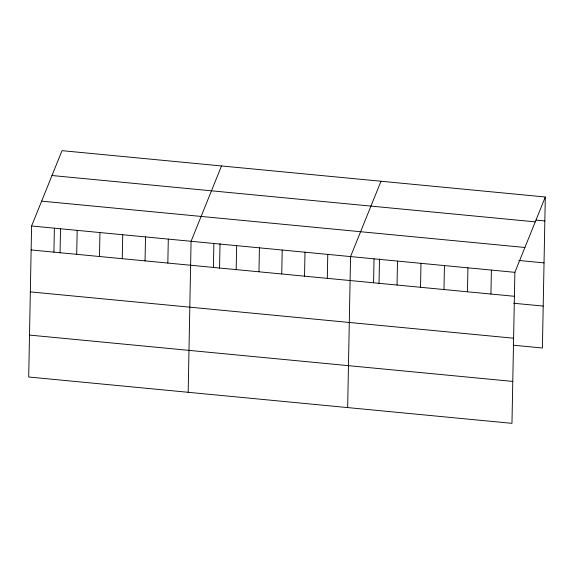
<?xml version="1.0" encoding="UTF-8"?>
<svg xmlns="http://www.w3.org/2000/svg" width="574" height="574" viewBox="0 0 574 574"><rect width="100%" height="100%" fill="white"/><g stroke="black" fill="none" stroke-linecap="round" stroke-linejoin="round"><path stroke-width="0.86" d="M31.599 225.998L28.7 377.003L511.972 423.339L514.871 272.334L545.3 196.997L62.028 150.661L31.599 225.998L514.871 272.334M53.92 252.144L54.379 228.179M60.062 252.969L60.535 228.402M76.708 254.325L77.167 230.368M99.489 256.513L99.948 232.549M122.269 258.695L122.728 234.73M145.05 260.876L145.516 236.918M167.838 263.064L168.297 239.1M188.179 392.293L191.077 241.288L221.507 165.951M213.399 267.434L213.858 243.469M219.548 268.259L220.014 243.692M236.187 269.615L236.646 245.658M258.967 271.803L259.426 247.839M281.748 273.985L282.207 250.027M304.536 276.173L304.995 252.208M327.316 278.354L327.776 254.39M347.657 407.59L350.556 256.578L380.985 181.24M373.574 282.788L374.033 258.831M379.027 283.549L379.493 258.982M397.043 285.041L397.502 261.077M420.52 287.287L420.979 263.33M443.989 289.54L444.448 265.583M467.466 291.793L467.925 267.828M490.935 294.039L491.394 270.081M545.3 196.997L542.401 348.002L513.708 345.254M536.145 220.122L544.841 220.954M51.99 175.522L535.255 221.858M41.644 201.137L524.909 247.473M518.824 260.467L544.037 262.885M31.14 249.955L514.412 296.292M513.644 303.244L543.205 306.078M30.336 291.886L513.608 338.215M29.504 335.08L512.776 381.416"/></g></svg>
